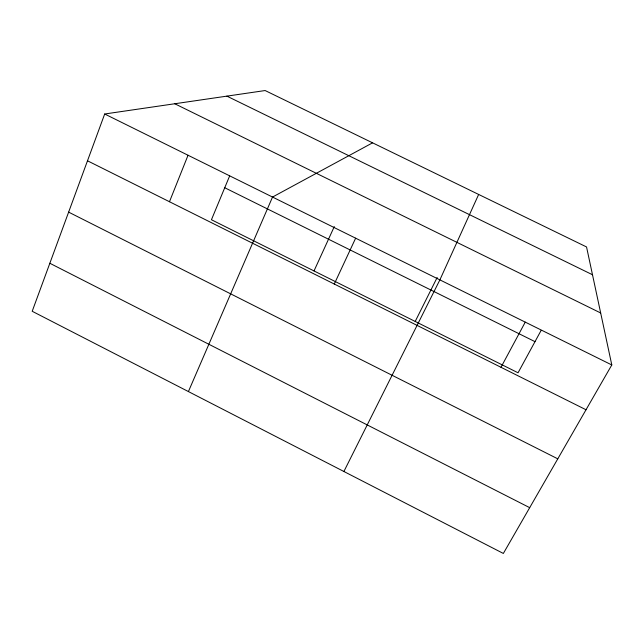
<?xml version="1.0" encoding="UTF-8"?>
<svg xmlns="http://www.w3.org/2000/svg" width="644" height="644" viewBox="0 0 644 644"><rect width="100%" height="100%" fill="white"/><g stroke="black" fill="none" stroke-linecap="round" stroke-linejoin="round"><path stroke-width="0.97" d="M104.69 113.996L32.2 311.277L503.35 553.454L611.8 364.955L586.547 246.95L265.127 90.546L104.69 113.996L611.8 364.955M169.477 201.733L188.04 155.244M229.658 175.909L211.441 219.741L518.05 372.787L541.113 330.428M188.41 391.568L272.525 197.056L372.578 142.831M478.653 194.456L439.876 279.882L343.896 471.489M314.014 270.939L334.292 226.583M334.276 284.036L355.641 238.191M415.203 321.453L437.171 277.492M500.992 367.289L525.254 322.129M226.897 96.133L592.496 274.747M174.766 103.756L600.675 312.976M224.74 187.742L535.003 341.65M87.495 160.791L586.024 409.761M68.634 212.134L557.784 458.842M49.838 263.267L529.69 507.665"/></g></svg>
